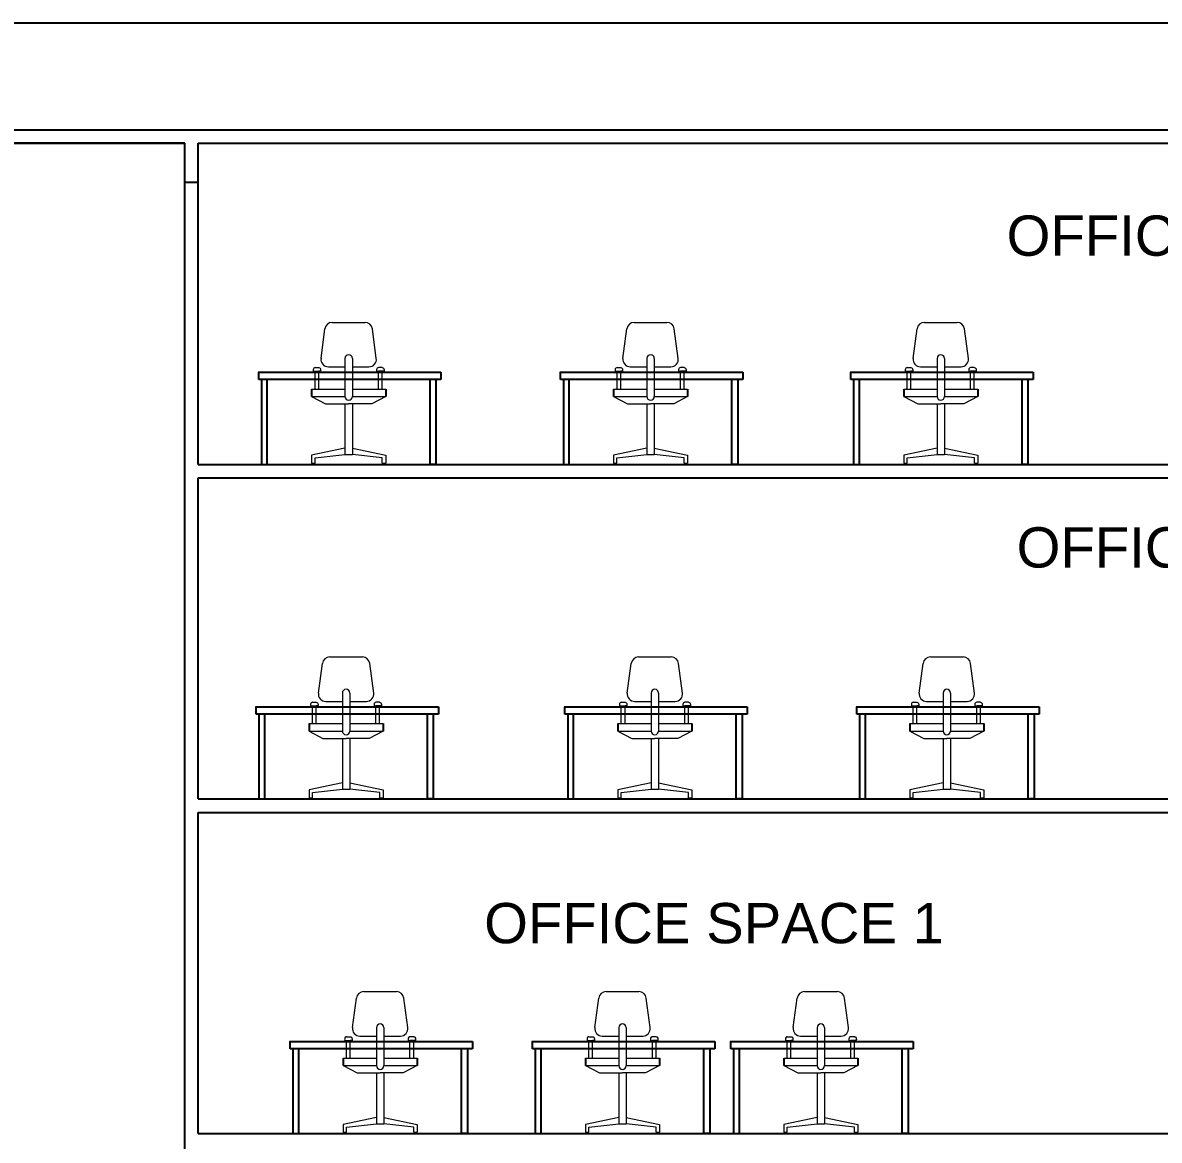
# Model space of a CAD drawing. Header units: millimetres. Extents: x 587797 to 2274247, y 1711 to 439204.
# Drawn here: x 984821 to 997556, y 247615 to 260140 of the extents above; entities that cross this region are included whole.
import ezdxf

# ---------------------------------------------------------------- set-up
doc = ezdxf.new("R2010")
doc.units = ezdxf.units.MM
doc.layers.add('finiture', color=7, linetype='Continuous', lineweight=20)
doc.styles.get("Standard").update_dxf_attribs({"font": 'arial.ttf'})

msp = doc.modelspace()

# ---------------------------------------------------------------- linework, layer by layer
for p, q in [((961486.654, 260139.945, -583.672), (1042054.571, 260139.945, -583.672)), ((961486.654, 258939.945, -583.672), (1042086.654, 258939.945, -583.672)), ((981636.654, 258789.945, -583.672), (986636.654, 258789.945, -583.672)), ((986636.654, 258789.945, -583.672), (984636.654, 258789.945, -583.672)), ((986636.654, 255189.945, -583.672), (986636.654, 258789.945, -583.672)), ((986786.654, 255189.945, -583.672), (986786.654, 258789.945, -583.672)), ((986786.654, 258789.945, -583.672), (1011786.654, 258789.945, -583.672)), ((986636.654, 258351.367, -583.672), (986786.654, 258351.367, -583.672)), ((987457.493, 256222.467, -583.672), (989507.181, 256222.467, -583.672)), ((987464.963, 256140.712, -583.672), (987464.963, 256222.467, -583.672)), ((989507.181, 256140.712, -583.672), (987464.963, 256140.712, -583.672)), ((987495.29, 256140.712, -583.672), (987495.29, 255189.945, -583.672)), ((987561.275, 255189.945, -583.672), (987561.275, 256140.712, -583.672)), ((989384.341, 255189.945, -583.672), (989384.341, 256140.712, -583.672)), ((989450.326, 256140.712, -583.672), (989450.326, 255189.945, -583.672)), ((989507.181, 256222.467, -583.672), (989507.181, 256140.712, -583.672)), ((990840.87, 256222.467, -583.672), (992890.558, 256222.467, -583.672)), ((990848.34, 256140.712, -583.672), (990848.34, 256222.467, -583.672)), ((992890.558, 256140.712, -583.672), (990848.34, 256140.712, -583.672)), ((990878.667, 256140.712, -583.672), (990878.667, 255189.945, -583.672)), ((990944.652, 255189.945, -583.672), (990944.652, 256140.712, -583.672)), ((992767.718, 255189.945, -583.672), (992767.718, 256140.712, -583.672)), ((992833.703, 256140.712, -583.672), (992833.703, 255189.945, -583.672)), ((992890.558, 256222.467, -583.672), (992890.558, 256140.712, -583.672)), ((994092.237, 256222.467, -583.672), (996141.925, 256222.467, -583.672)), ((994099.707, 256140.712, -583.672), (994099.707, 256222.467, -583.672)), ((996141.925, 256140.712, -583.672), (994099.707, 256140.712, -583.672)), ((994130.034, 256140.712, -583.672), (994130.034, 255189.945, -583.672)), ((994196.019, 255189.945, -583.672), (994196.019, 256140.712, -583.672)), ((996019.085, 255189.945, -583.672), (996019.085, 256140.712, -583.672)), ((996085.07, 256140.712, -583.672), (996085.07, 255189.945, -583.672)), ((996141.925, 256222.467, -583.672), (996141.925, 256140.712, -583.672)), ((988057.807, 256034.472, -1167.343), (988057.807, 255951.472, -1167.343)), ((988887.808, 256034.472, -1167.343), (988887.808, 255951.472, -1167.343)), ((991441.184, 256034.472, -1167.343), (991441.184, 255951.472, -1167.343)), ((992271.186, 256034.472, -1167.343), (992271.186, 255951.472, -1167.343)), ((994692.551, 256034.472, -1167.343), (994692.551, 255951.472, -1167.343)), ((995522.553, 256034.472, -1167.343), (995522.553, 255951.472, -1167.343)), ((986636.654, 251439.945, -583.672), (986636.654, 255189.945, -583.672)), ((986786.654, 255189.945, -583.672), (1011786.654, 255189.945, -583.672)), ((987495.29, 255189.945, -583.672), (987495.29, 255189.945, -583.672)), ((987495.29, 255189.945, -583.672), (987561.275, 255189.945, -583.672)), ((989450.326, 255189.945, -583.672), (989384.341, 255189.945, -583.672)), ((989450.326, 255189.945, -583.672), (989450.326, 255189.945, -583.672)), ((990878.667, 255189.945, -583.672), (990878.667, 255189.945, -583.672)), ((990878.667, 255189.945, -583.672), (990944.652, 255189.945, -583.672)), ((992833.703, 255189.945, -583.672), (992767.718, 255189.945, -583.672)), ((992833.703, 255189.945, -583.672), (992833.703, 255189.945, -583.672)), ((994130.034, 255189.945, -583.672), (994130.034, 255189.945, -583.672)), ((994130.034, 255189.945, -583.672), (994196.019, 255189.945, -583.672)), ((996085.07, 255189.945, -583.672), (996019.085, 255189.945, -583.672)), ((996085.07, 255189.945, -583.672), (996085.07, 255189.945, -583.672)), ((986786.654, 251439.945, -583.672), (986786.654, 255039.945, -583.672)), ((986786.654, 255039.945, -583.672), (998786.654, 255039.945, -583.672)), ((987428.222, 252472.467, -583.672), (989477.91, 252472.467, -583.672)), ((987435.692, 252390.712, -583.672), (987435.692, 252472.467, -583.672)), ((989477.91, 252472.467, -583.672), (989477.91, 252390.712, -583.672)), ((990889.147, 252472.467, -583.672), (992938.835, 252472.467, -583.672)), ((990896.617, 252390.712, -583.672), (990896.617, 252472.467, -583.672)), ((992938.835, 252472.467, -583.672), (992938.835, 252390.712, -583.672)), ((994160.063, 252472.467, -583.672), (996209.751, 252472.467, -583.672)), ((994167.533, 252390.712, -583.672), (994167.533, 252472.467, -583.672)), ((996209.751, 252472.467, -583.672), (996209.751, 252390.712, -583.672)), ((989477.91, 252390.712, -583.672), (987435.692, 252390.712, -583.672)), ((987466.019, 252390.712, -583.672), (987466.019, 251439.945, -583.672)), ((987532.004, 251439.945, -583.672), (987532.004, 252390.712, -583.672)), ((989355.07, 251439.945, -583.672), (989355.07, 252390.712, -583.672)), ((989421.055, 252390.712, -583.672), (989421.055, 251439.945, -583.672)), ((992938.835, 252390.712, -583.672), (990896.617, 252390.712, -583.672)), ((990926.944, 252390.712, -583.672), (990926.944, 251439.945, -583.672)), ((990992.929, 251439.945, -583.672), (990992.929, 252390.712, -583.672)), ((992815.995, 251439.945, -583.672), (992815.995, 252390.712, -583.672)), ((992881.98, 252390.712, -583.672), (992881.98, 251439.945, -583.672)), ((996209.751, 252390.712, -583.672), (994167.533, 252390.712, -583.672)), ((994197.86, 252390.712, -583.672), (994197.86, 251439.945, -583.672)), ((994263.845, 251439.945, -583.672), (994263.845, 252390.712, -583.672)), ((996086.911, 251439.945, -583.672), (996086.911, 252390.712, -583.672)), ((996152.896, 252390.712, -583.672), (996152.896, 251439.945, -583.672)), ((988028.536, 252284.472, -1167.343), (988028.536, 252201.472, -1167.343)), ((988858.538, 252284.472, -1167.343), (988858.538, 252201.472, -1167.343)), ((991489.461, 252284.472, -1167.343), (991489.461, 252201.472, -1167.343)), ((992319.463, 252284.472, -1167.343), (992319.463, 252201.472, -1167.343)), ((994760.378, 252284.472, -1167.343), (994760.378, 252201.472, -1167.343)), ((995590.379, 252284.472, -1167.343), (995590.379, 252201.472, -1167.343)), ((986636.654, 247689.945, -583.672), (986636.654, 251439.945, -583.672)), ((986786.654, 251439.945, -583.672), (998936.654, 251439.945, -583.672)), ((987466.019, 251439.945, -583.672), (987466.019, 251439.945, -583.672)), ((987466.019, 251439.945, -583.672), (987532.004, 251439.945, -583.672)), ((989421.055, 251439.945, -583.672), (989355.07, 251439.945, -583.672)), ((989421.055, 251439.945, -583.672), (989421.055, 251439.945, -583.672)), ((990926.944, 251439.945, -583.672), (990926.944, 251439.945, -583.672)), ((990926.944, 251439.945, -583.672), (990992.929, 251439.945, -583.672)), ((992881.98, 251439.945, -583.672), (992815.995, 251439.945, -583.672)), ((992881.98, 251439.945, -583.672), (992881.98, 251439.945, -583.672)), ((994197.86, 251439.945, -583.672), (994197.86, 251439.945, -583.672)), ((994197.86, 251439.945, -583.672), (994263.845, 251439.945, -583.672)), ((996152.896, 251439.945, -583.672), (996086.911, 251439.945, -583.672)), ((996152.896, 251439.945, -583.672), (996152.896, 251439.945, -583.672)), ((986786.654, 247689.945, -583.672), (986786.654, 251289.945, -583.672)), ((986786.654, 251289.945, -583.672), (998786.654, 251289.945, -583.672)), ((987810.067, 248722.467, -583.672), (989859.755, 248722.467, -583.672)), ((987817.537, 248640.712, -583.672), (987817.537, 248722.467, -583.672)), ((989859.755, 248640.712, -583.672), (987817.537, 248640.712, -583.672)), ((987847.864, 248640.712, -583.672), (987847.864, 247689.945, -583.672)), ((987913.849, 247689.945, -583.672), (987913.849, 248640.712, -583.672)), ((989736.915, 247689.945, -583.672), (989736.915, 248640.712, -583.672)), ((989802.9, 248640.712, -583.672), (989802.9, 247689.945, -583.672)), ((989859.755, 248722.467, -583.672), (989859.755, 248640.712, -583.672)), ((990525.804, 248722.467, -583.672), (992575.493, 248722.467, -583.672)), ((990533.274, 248640.712, -583.672), (990533.274, 248722.467, -583.672)), ((992575.493, 248640.712, -583.672), (990533.274, 248640.712, -583.672)), ((990563.602, 248640.712, -583.672), (990563.602, 247689.945, -583.672)), ((990629.587, 247689.945, -583.672), (990629.587, 248640.712, -583.672)), ((992452.652, 247689.945, -583.672), (992452.652, 248640.712, -583.672)), ((992518.638, 248640.712, -583.672), (992518.638, 247689.945, -583.672)), ((992575.493, 248722.467, -583.672), (992575.493, 248640.712, -583.672)), ((992748.857, 248722.467, -583.672), (994798.545, 248722.467, -583.672)), ((992756.327, 248640.712, -583.672), (992756.327, 248722.467, -583.672)), ((994798.545, 248640.712, -583.672), (992756.327, 248640.712, -583.672)), ((992786.654, 248640.712, -583.672), (992786.654, 247689.945, -583.672)), ((992852.639, 247689.945, -583.672), (992852.639, 248640.712, -583.672)), ((994675.705, 247689.945, -583.672), (994675.705, 248640.712, -583.672)), ((994741.69, 248640.712, -583.672), (994741.69, 247689.945, -583.672)), ((994798.545, 248722.467, -583.672), (994798.545, 248640.712, -583.672)), ((988410.382, 248534.472, -1167.343), (988410.382, 248451.472, -1167.343)), ((989240.383, 248534.472, -1167.343), (989240.383, 248451.472, -1167.343)), ((991126.119, 248534.472, -1167.343), (991126.119, 248451.472, -1167.343)), ((991956.12, 248534.472, -1167.343), (991956.12, 248451.472, -1167.343)), ((993349.171, 248534.472, -1167.343), (993349.171, 248451.472, -1167.343)), ((994179.173, 248534.472, -1167.343), (994179.173, 248451.472, -1167.343)), ((986636.654, 244089.945, -583.672), (986636.654, 247689.945, -583.672)), ((986786.654, 247689.945, -583.672), (998786.654, 247689.945, -583.672)), ((986786.654, 247689.945, -583.672), (998786.654, 247689.945, -583.672)), ((987847.864, 247689.945, -583.672), (987847.864, 247689.945, -583.672)), ((987847.864, 247689.945, -583.672), (987913.849, 247689.945, -583.672)), ((989802.9, 247689.945, -583.672), (989736.915, 247689.945, -583.672)), ((989802.9, 247689.945, -583.672), (989802.9, 247689.945, -583.672)), ((990563.602, 247689.945, -583.672), (990563.602, 247689.945, -583.672)), ((990563.602, 247689.945, -583.672), (990629.587, 247689.945, -583.672)), ((992518.638, 247689.945, -583.672), (992452.652, 247689.945, -583.672)), ((992518.638, 247689.945, -583.672), (992518.638, 247689.945, -583.672)), ((992786.654, 247689.945, -583.672), (992786.654, 247689.945, -583.672)), ((992786.654, 247689.945, -583.672), (992852.639, 247689.945, -583.672)), ((994741.69, 247689.945, -583.672), (994675.705, 247689.945, -583.672)), ((994741.69, 247689.945, -583.672), (994741.69, 247689.945, -583.672))]:
    msp.add_line(p, q)
at = {"layer": 'finiture', "linetype": 'Continuous'}
for p, q in [((988289.542, 256781.473, -1167.343), (988656.073, 256781.473, -1167.343)), ((991672.92, 256781.473, -1167.343), (992039.45, 256781.473, -1167.343)), ((994924.287, 256781.473, -1167.343), (995290.817, 256781.473, -1167.343)), ((988162.917, 256377.464, -1167.343), (988207.273, 256709.464, -1167.343)), ((988782.699, 256377.464, -1167.343), (988738.342, 256709.464, -1167.343)), ((991546.294, 256377.464, -1167.343), (991590.65, 256709.464, -1167.343)), ((992166.076, 256377.464, -1167.343), (992121.72, 256709.464, -1167.343)), ((994797.661, 256377.464, -1167.343), (994842.018, 256709.464, -1167.343)), ((995417.443, 256377.464, -1167.343), (995373.087, 256709.464, -1167.343)), ((988431.308, 256377.464, -1167.343), (988431.308, 255951.472, -1167.343)), ((988514.308, 256377.464, -1167.343), (988514.308, 255951.472, -1167.343)), ((991814.685, 256377.464, -1167.343), (991814.685, 255951.472, -1167.343)), ((991897.685, 256377.464, -1167.343), (991897.685, 255951.472, -1167.343)), ((995066.052, 256377.464, -1167.343), (995066.052, 255951.472, -1167.343)), ((995149.052, 256377.464, -1167.343), (995149.052, 255951.472, -1167.343)), ((988096.564, 256274.713, -1167.343), (988138.064, 256274.713, -1167.343)), ((988245.186, 256283.472, -1167.343), (988431.308, 256283.472, -1167.343)), ((988514.308, 256283.472, -1167.343), (988700.43, 256283.472, -1167.343)), ((988849.052, 256274.713, -1167.343), (988807.552, 256274.713, -1167.343)), ((991479.941, 256274.713, -1167.343), (991521.441, 256274.713, -1167.343)), ((991628.563, 256283.472, -1167.343), (991814.685, 256283.472, -1167.343)), ((991897.685, 256283.472, -1167.343), (992083.807, 256283.472, -1167.343)), ((992232.429, 256274.713, -1167.343), (992190.929, 256274.713, -1167.343)), ((994731.308, 256274.713, -1167.343), (994772.808, 256274.713, -1167.343)), ((994879.93, 256283.472, -1167.343), (995066.052, 256283.472, -1167.343)), ((995149.052, 256283.472, -1167.343), (995335.174, 256283.472, -1167.343)), ((995483.796, 256274.713, -1167.343), (995442.296, 256274.713, -1167.343)), ((988075.587, 256233.213, -1167.343), (988138.064, 256233.213, -1167.343)), ((988096.564, 256034.472, -1167.343), (988096.564, 256233.213, -1167.343)), ((988138.064, 256034.472, -1167.343), (988138.064, 256233.213, -1167.343)), ((988159.04, 256233.213, -1167.343), (988138.064, 256233.213, -1167.343)), ((988786.575, 256233.213, -1167.343), (988807.552, 256233.213, -1167.343)), ((988870.029, 256233.213, -1167.343), (988807.552, 256233.213, -1167.343)), ((988807.552, 256034.472, -1167.343), (988807.552, 256233.213, -1167.343)), ((988849.052, 256034.472, -1167.343), (988849.052, 256233.213, -1167.343)), ((991458.964, 256233.213, -1167.343), (991521.441, 256233.213, -1167.343)), ((991479.941, 256034.472, -1167.343), (991479.941, 256233.213, -1167.343)), ((991521.441, 256034.472, -1167.343), (991521.441, 256233.213, -1167.343)), ((991542.418, 256233.213, -1167.343), (991521.441, 256233.213, -1167.343)), ((992169.952, 256233.213, -1167.343), (992190.929, 256233.213, -1167.343)), ((992253.406, 256233.213, -1167.343), (992190.929, 256233.213, -1167.343)), ((992190.929, 256034.472, -1167.343), (992190.929, 256233.213, -1167.343)), ((992232.429, 256034.472, -1167.343), (992232.429, 256233.213, -1167.343)), ((994710.331, 256233.213, -1167.343), (994772.808, 256233.213, -1167.343)), ((994731.308, 256034.472, -1167.343), (994731.308, 256233.213, -1167.343)), ((994772.808, 256034.472, -1167.343), (994772.808, 256233.213, -1167.343)), ((994793.785, 256233.213, -1167.343), (994772.808, 256233.213, -1167.343)), ((995421.319, 256233.213, -1167.343), (995442.296, 256233.213, -1167.343)), ((995504.773, 256233.213, -1167.343), (995442.296, 256233.213, -1167.343)), ((995442.296, 256034.472, -1167.343), (995442.296, 256233.213, -1167.343)), ((995483.796, 256034.472, -1167.343), (995483.796, 256233.213, -1167.343)), ((988057.807, 256034.472, -1167.343), (988431.308, 256034.472, -1167.343)), ((988514.308, 256034.472, -1167.343), (988887.808, 256034.472, -1167.343)), ((991441.184, 256034.472, -1167.343), (991814.685, 256034.472, -1167.343)), ((991897.685, 256034.472, -1167.343), (992271.186, 256034.472, -1167.343)), ((994692.551, 256034.472, -1167.343), (995066.052, 256034.472, -1167.343)), ((995149.052, 256034.472, -1167.343), (995522.553, 256034.472, -1167.343)), ((988057.807, 255951.472, -1167.343), (988214.225, 255869.04, -1167.343)), ((988057.807, 255951.472, -1167.343), (988431.308, 255951.472, -1167.343)), ((988214.225, 255869.04, -1167.343), (988472.808, 255869.04, -1167.343)), ((988431.308, 255869.04, -1167.343), (988431.308, 255299.145, -1167.343)), ((988731.39, 255869.04, -1167.343), (988472.808, 255869.04, -1167.343)), ((988514.308, 255951.472, -1167.343), (988887.808, 255951.472, -1167.343)), ((988514.308, 255869.04, -1167.343), (988514.308, 255299.145, -1167.343)), ((988887.808, 255951.472, -1167.343), (988731.39, 255869.04, -1167.343)), ((991441.184, 255951.472, -1167.343), (991597.603, 255869.04, -1167.343)), ((991441.184, 255951.472, -1167.343), (991814.685, 255951.472, -1167.343)), ((991597.603, 255869.04, -1167.343), (991856.185, 255869.04, -1167.343)), ((991814.685, 255869.04, -1167.343), (991814.685, 255299.145, -1167.343)), ((992114.767, 255869.04, -1167.343), (991856.185, 255869.04, -1167.343)), ((991897.685, 255951.472, -1167.343), (992271.186, 255951.472, -1167.343)), ((991897.685, 255869.04, -1167.343), (991897.685, 255299.145, -1167.343)), ((992271.186, 255951.472, -1167.343), (992114.767, 255869.04, -1167.343)), ((994692.551, 255951.472, -1167.343), (994848.97, 255869.04, -1167.343)), ((994692.551, 255951.472, -1167.343), (995066.052, 255951.472, -1167.343)), ((994848.97, 255869.04, -1167.343), (995107.552, 255869.04, -1167.343)), ((995066.052, 255869.04, -1167.343), (995066.052, 255299.145, -1167.343)), ((995366.135, 255869.04, -1167.343), (995107.552, 255869.04, -1167.343)), ((995149.052, 255951.472, -1167.343), (995522.553, 255951.472, -1167.343)), ((995149.052, 255869.04, -1167.343), (995149.052, 255299.145, -1167.343)), ((995522.553, 255951.472, -1167.343), (995366.135, 255869.04, -1167.343)), ((988431.308, 255370.815, -1167.343), (988057.807, 255292.629, -1167.343)), ((988514.308, 255370.815, -1167.343), (988887.808, 255292.629, -1167.343)), ((991814.685, 255370.815, -1167.343), (991441.184, 255292.629, -1167.343)), ((991897.685, 255370.815, -1167.343), (992271.186, 255292.629, -1167.343)), ((995066.052, 255370.815, -1167.343), (994692.551, 255292.629, -1167.343)), ((995149.052, 255370.815, -1167.343), (995522.553, 255292.629, -1167.343)), ((988057.807, 255292.629, -1167.343), (988057.807, 255204.47, -1167.343)), ((988095.76, 255262.224, -1167.343), (988431.308, 255299.145, -1167.343)), ((988095.76, 255204.47, -1167.343), (988095.76, 255262.224, -1167.343)), ((988431.308, 255299.145, -1167.343), (988514.308, 255299.145, -1167.343)), ((988849.856, 255262.224, -1167.343), (988514.308, 255299.145, -1167.343)), ((988849.856, 255204.47, -1167.343), (988849.856, 255262.224, -1167.343)), ((988887.808, 255292.629, -1167.343), (988887.808, 255204.47, -1167.343)), ((991441.184, 255292.629, -1167.343), (991441.184, 255204.47, -1167.343)), ((991479.137, 255262.224, -1167.343), (991814.685, 255299.145, -1167.343)), ((991479.137, 255204.47, -1167.343), (991479.137, 255262.224, -1167.343)), ((991814.685, 255299.145, -1167.343), (991897.685, 255299.145, -1167.343)), ((992233.233, 255262.224, -1167.343), (991897.685, 255299.145, -1167.343)), ((992233.233, 255204.47, -1167.343), (992233.233, 255262.224, -1167.343)), ((992271.186, 255292.629, -1167.343), (992271.186, 255204.47, -1167.343)), ((994692.551, 255292.629, -1167.343), (994692.551, 255204.47, -1167.343)), ((994730.504, 255262.224, -1167.343), (995066.052, 255299.145, -1167.343)), ((994730.504, 255204.47, -1167.343), (994730.504, 255262.224, -1167.343)), ((995066.052, 255299.145, -1167.343), (995149.052, 255299.145, -1167.343)), ((995484.6, 255262.224, -1167.343), (995149.052, 255299.145, -1167.343)), ((995484.6, 255204.47, -1167.343), (995484.6, 255262.224, -1167.343)), ((995522.553, 255292.629, -1167.343), (995522.553, 255204.47, -1167.343)), ((988057.807, 255204.47, -1167.343), (988095.76, 255204.47, -1167.343)), ((988849.856, 255204.47, -1167.343), (988887.808, 255204.47, -1167.343)), ((991441.184, 255204.47, -1167.343), (991479.137, 255204.47, -1167.343)), ((992233.233, 255204.47, -1167.343), (992271.186, 255204.47, -1167.343)), ((994692.551, 255204.47, -1167.343), (994730.504, 255204.47, -1167.343)), ((995484.6, 255204.47, -1167.343), (995522.553, 255204.47, -1167.343)), ((988133.646, 252627.464, -1167.343), (988178.002, 252959.464, -1167.343)), ((988260.272, 253031.473, -1167.343), (988626.802, 253031.473, -1167.343)), ((988753.428, 252627.464, -1167.343), (988709.071, 252959.464, -1167.343)), ((991594.571, 252627.464, -1167.343), (991638.927, 252959.464, -1167.343)), ((991721.197, 253031.473, -1167.343), (992087.727, 253031.473, -1167.343)), ((992214.353, 252627.464, -1167.343), (992169.997, 252959.464, -1167.343)), ((994865.487, 252627.464, -1167.343), (994909.844, 252959.464, -1167.343)), ((994992.113, 253031.473, -1167.343), (995358.644, 253031.473, -1167.343)), ((995485.269, 252627.464, -1167.343), (995440.913, 252959.464, -1167.343)), ((988402.037, 252627.464, -1167.343), (988402.037, 252201.472, -1167.343)), ((988485.037, 252627.464, -1167.343), (988485.037, 252201.472, -1167.343)), ((991862.962, 252627.464, -1167.343), (991862.962, 252201.472, -1167.343)), ((991945.962, 252627.464, -1167.343), (991945.962, 252201.472, -1167.343)), ((995133.878, 252627.464, -1167.343), (995133.878, 252201.472, -1167.343)), ((995216.878, 252627.464, -1167.343), (995216.878, 252201.472, -1167.343)), ((988046.316, 252483.213, -1167.343), (988108.793, 252483.213, -1167.343)), ((988067.293, 252524.713, -1167.343), (988108.793, 252524.713, -1167.343)), ((988067.293, 252284.472, -1167.343), (988067.293, 252483.213, -1167.343)), ((988108.793, 252284.472, -1167.343), (988108.793, 252483.213, -1167.343)), ((988129.77, 252483.213, -1167.343), (988108.793, 252483.213, -1167.343)), ((988215.915, 252533.472, -1167.343), (988402.037, 252533.472, -1167.343)), ((988485.037, 252533.472, -1167.343), (988671.159, 252533.472, -1167.343)), ((988757.304, 252483.213, -1167.343), (988778.281, 252483.213, -1167.343)), ((988819.781, 252524.713, -1167.343), (988778.281, 252524.713, -1167.343)), ((988840.758, 252483.213, -1167.343), (988778.281, 252483.213, -1167.343)), ((988778.281, 252284.472, -1167.343), (988778.281, 252483.213, -1167.343)), ((988819.781, 252284.472, -1167.343), (988819.781, 252483.213, -1167.343)), ((991507.241, 252483.213, -1167.343), (991569.718, 252483.213, -1167.343)), ((991528.218, 252524.713, -1167.343), (991569.718, 252524.713, -1167.343)), ((991528.218, 252284.472, -1167.343), (991528.218, 252483.213, -1167.343)), ((991569.718, 252284.472, -1167.343), (991569.718, 252483.213, -1167.343)), ((991590.695, 252483.213, -1167.343), (991569.718, 252483.213, -1167.343)), ((991676.84, 252533.472, -1167.343), (991862.962, 252533.472, -1167.343)), ((991945.962, 252533.472, -1167.343), (992132.084, 252533.472, -1167.343)), ((992218.229, 252483.213, -1167.343), (992239.206, 252483.213, -1167.343)), ((992280.706, 252524.713, -1167.343), (992239.206, 252524.713, -1167.343)), ((992301.683, 252483.213, -1167.343), (992239.206, 252483.213, -1167.343)), ((992239.206, 252284.472, -1167.343), (992239.206, 252483.213, -1167.343)), ((992280.706, 252284.472, -1167.343), (992280.706, 252483.213, -1167.343)), ((994778.157, 252483.213, -1167.343), (994840.634, 252483.213, -1167.343)), ((994799.134, 252524.713, -1167.343), (994840.634, 252524.713, -1167.343)), ((994799.134, 252284.472, -1167.343), (994799.134, 252483.213, -1167.343)), ((994840.634, 252284.472, -1167.343), (994840.634, 252483.213, -1167.343)), ((994861.611, 252483.213, -1167.343), (994840.634, 252483.213, -1167.343)), ((994947.756, 252533.472, -1167.343), (995133.878, 252533.472, -1167.343)), ((995216.878, 252533.472, -1167.343), (995403, 252533.472, -1167.343)), ((995489.146, 252483.213, -1167.343), (995510.122, 252483.213, -1167.343)), ((995551.623, 252524.713, -1167.343), (995510.122, 252524.713, -1167.343)), ((995572.599, 252483.213, -1167.343), (995510.122, 252483.213, -1167.343)), ((995510.122, 252284.472, -1167.343), (995510.122, 252483.213, -1167.343)), ((995551.623, 252284.472, -1167.343), (995551.623, 252483.213, -1167.343)), ((988028.536, 252284.472, -1167.343), (988402.037, 252284.472, -1167.343)), ((988028.536, 252201.472, -1167.343), (988184.954, 252119.04, -1167.343)), ((988028.536, 252201.472, -1167.343), (988402.037, 252201.472, -1167.343)), ((988485.037, 252284.472, -1167.343), (988858.538, 252284.472, -1167.343)), ((988485.037, 252201.472, -1167.343), (988858.538, 252201.472, -1167.343)), ((988858.538, 252201.472, -1167.343), (988702.119, 252119.04, -1167.343)), ((991489.461, 252284.472, -1167.343), (991862.962, 252284.472, -1167.343)), ((991489.461, 252201.472, -1167.343), (991645.88, 252119.04, -1167.343)), ((991489.461, 252201.472, -1167.343), (991862.962, 252201.472, -1167.343)), ((991945.962, 252284.472, -1167.343), (992319.463, 252284.472, -1167.343)), ((991945.962, 252201.472, -1167.343), (992319.463, 252201.472, -1167.343)), ((992319.463, 252201.472, -1167.343), (992163.044, 252119.04, -1167.343)), ((994760.378, 252284.472, -1167.343), (995133.878, 252284.472, -1167.343)), ((994760.378, 252201.472, -1167.343), (994916.796, 252119.04, -1167.343)), ((994760.378, 252201.472, -1167.343), (995133.878, 252201.472, -1167.343)), ((995216.878, 252284.472, -1167.343), (995590.379, 252284.472, -1167.343)), ((995216.878, 252201.472, -1167.343), (995590.379, 252201.472, -1167.343)), ((995590.379, 252201.472, -1167.343), (995433.961, 252119.04, -1167.343)), ((988184.954, 252119.04, -1167.343), (988443.537, 252119.04, -1167.343)), ((988402.037, 252119.04, -1167.343), (988402.037, 251549.145, -1167.343)), ((988702.119, 252119.04, -1167.343), (988443.537, 252119.04, -1167.343)), ((988485.037, 252119.04, -1167.343), (988485.037, 251549.145, -1167.343)), ((991645.88, 252119.04, -1167.343), (991904.462, 252119.04, -1167.343)), ((991862.962, 252119.04, -1167.343), (991862.962, 251549.145, -1167.343)), ((992163.044, 252119.04, -1167.343), (991904.462, 252119.04, -1167.343)), ((991945.962, 252119.04, -1167.343), (991945.962, 251549.145, -1167.343)), ((994916.796, 252119.04, -1167.343), (995175.378, 252119.04, -1167.343)), ((995133.878, 252119.04, -1167.343), (995133.878, 251549.145, -1167.343)), ((995433.961, 252119.04, -1167.343), (995175.378, 252119.04, -1167.343)), ((995216.878, 252119.04, -1167.343), (995216.878, 251549.145, -1167.343)), ((988402.037, 251620.815, -1167.343), (988028.536, 251542.629, -1167.343)), ((988028.536, 251542.629, -1167.343), (988028.536, 251454.47, -1167.343)), ((988066.489, 251512.224, -1167.343), (988402.037, 251549.145, -1167.343)), ((988402.037, 251549.145, -1167.343), (988485.037, 251549.145, -1167.343)), ((988485.037, 251620.815, -1167.343), (988858.538, 251542.629, -1167.343)), ((988820.585, 251512.224, -1167.343), (988485.037, 251549.145, -1167.343)), ((988858.538, 251542.629, -1167.343), (988858.538, 251454.47, -1167.343)), ((991862.962, 251620.815, -1167.343), (991489.461, 251542.629, -1167.343)), ((991489.461, 251542.629, -1167.343), (991489.461, 251454.47, -1167.343)), ((991527.414, 251512.224, -1167.343), (991862.962, 251549.145, -1167.343)), ((991862.962, 251549.145, -1167.343), (991945.962, 251549.145, -1167.343)), ((991945.962, 251620.815, -1167.343), (992319.463, 251542.629, -1167.343)), ((992281.51, 251512.224, -1167.343), (991945.962, 251549.145, -1167.343)), ((992319.463, 251542.629, -1167.343), (992319.463, 251454.47, -1167.343)), ((995133.878, 251620.815, -1167.343), (994760.378, 251542.629, -1167.343)), ((994760.378, 251542.629, -1167.343), (994760.378, 251454.47, -1167.343)), ((994798.33, 251512.224, -1167.343), (995133.878, 251549.145, -1167.343)), ((995133.878, 251549.145, -1167.343), (995216.878, 251549.145, -1167.343)), ((995216.878, 251620.815, -1167.343), (995590.379, 251542.629, -1167.343)), ((995552.426, 251512.224, -1167.343), (995216.878, 251549.145, -1167.343)), ((995590.379, 251542.629, -1167.343), (995590.379, 251454.47, -1167.343)), ((988028.536, 251454.47, -1167.343), (988066.489, 251454.47, -1167.343)), ((988066.489, 251454.47, -1167.343), (988066.489, 251512.224, -1167.343)), ((988820.585, 251454.47, -1167.343), (988820.585, 251512.224, -1167.343)), ((988820.585, 251454.47, -1167.343), (988858.538, 251454.47, -1167.343)), ((991489.461, 251454.47, -1167.343), (991527.414, 251454.47, -1167.343)), ((991527.414, 251454.47, -1167.343), (991527.414, 251512.224, -1167.343)), ((992281.51, 251454.47, -1167.343), (992281.51, 251512.224, -1167.343)), ((992281.51, 251454.47, -1167.343), (992319.463, 251454.47, -1167.343)), ((994760.378, 251454.47, -1167.343), (994798.33, 251454.47, -1167.343)), ((994798.33, 251454.47, -1167.343), (994798.33, 251512.224, -1167.343)), ((995552.426, 251454.47, -1167.343), (995552.426, 251512.224, -1167.343)), ((995552.426, 251454.47, -1167.343), (995590.379, 251454.47, -1167.343)), ((988642.117, 249281.473, -1167.343), (989008.648, 249281.473, -1167.343)), ((991357.854, 249281.473, -1167.343), (991724.385, 249281.473, -1167.343)), ((993580.907, 249281.473, -1167.343), (993947.438, 249281.473, -1167.343)), ((988515.491, 248877.464, -1167.343), (988559.848, 249209.464, -1167.343)), ((989135.273, 248877.464, -1167.343), (989090.917, 249209.464, -1167.343)), ((991231.229, 248877.464, -1167.343), (991275.585, 249209.464, -1167.343)), ((991851.011, 248877.464, -1167.343), (991806.654, 249209.464, -1167.343)), ((993454.281, 248877.464, -1167.343), (993498.638, 249209.464, -1167.343)), ((994074.063, 248877.464, -1167.343), (994029.707, 249209.464, -1167.343)), ((988783.882, 248877.464, -1167.343), (988783.882, 248451.472, -1167.343)), ((988866.882, 248877.464, -1167.343), (988866.882, 248451.472, -1167.343)), ((991499.62, 248877.464, -1167.343), (991499.62, 248451.472, -1167.343)), ((991582.62, 248877.464, -1167.343), (991582.62, 248451.472, -1167.343)), ((993722.672, 248877.464, -1167.343), (993722.672, 248451.472, -1167.343)), ((993805.672, 248877.464, -1167.343), (993805.672, 248451.472, -1167.343)), ((988428.161, 248733.213, -1167.343), (988490.638, 248733.213, -1167.343)), ((988449.138, 248774.713, -1167.343), (988490.638, 248774.713, -1167.343)), ((988449.138, 248534.472, -1167.343), (988449.138, 248733.213, -1167.343)), ((988490.638, 248534.472, -1167.343), (988490.638, 248733.213, -1167.343)), ((988511.615, 248733.213, -1167.343), (988490.638, 248733.213, -1167.343)), ((988597.76, 248783.472, -1167.343), (988783.882, 248783.472, -1167.343)), ((988866.882, 248783.472, -1167.343), (989053.004, 248783.472, -1167.343)), ((989139.15, 248733.213, -1167.343), (989160.126, 248733.213, -1167.343)), ((989201.626, 248774.713, -1167.343), (989160.126, 248774.713, -1167.343)), ((989222.603, 248733.213, -1167.343), (989160.126, 248733.213, -1167.343)), ((989160.126, 248534.472, -1167.343), (989160.126, 248733.213, -1167.343)), ((989201.626, 248534.472, -1167.343), (989201.626, 248733.213, -1167.343)), ((991143.899, 248733.213, -1167.343), (991206.375, 248733.213, -1167.343)), ((991164.875, 248774.713, -1167.343), (991206.375, 248774.713, -1167.343)), ((991164.875, 248534.472, -1167.343), (991164.875, 248733.213, -1167.343)), ((991206.375, 248534.472, -1167.343), (991206.375, 248733.213, -1167.343)), ((991227.352, 248733.213, -1167.343), (991206.375, 248733.213, -1167.343)), ((991313.498, 248783.472, -1167.343), (991499.62, 248783.472, -1167.343)), ((991582.62, 248783.472, -1167.343), (991768.741, 248783.472, -1167.343)), ((991854.887, 248733.213, -1167.343), (991875.864, 248733.213, -1167.343)), ((991917.364, 248774.713, -1167.343), (991875.864, 248774.713, -1167.343)), ((991938.341, 248733.213, -1167.343), (991875.864, 248733.213, -1167.343)), ((991875.864, 248534.472, -1167.343), (991875.864, 248733.213, -1167.343)), ((991917.364, 248534.472, -1167.343), (991917.364, 248733.213, -1167.343)), ((993366.951, 248733.213, -1167.343), (993429.428, 248733.213, -1167.343)), ((993387.928, 248774.713, -1167.343), (993429.428, 248774.713, -1167.343)), ((993387.928, 248534.472, -1167.343), (993387.928, 248733.213, -1167.343)), ((993429.428, 248534.472, -1167.343), (993429.428, 248733.213, -1167.343)), ((993450.405, 248733.213, -1167.343), (993429.428, 248733.213, -1167.343)), ((993536.55, 248783.472, -1167.343), (993722.672, 248783.472, -1167.343)), ((993805.672, 248783.472, -1167.343), (993991.794, 248783.472, -1167.343)), ((994077.94, 248733.213, -1167.343), (994098.916, 248733.213, -1167.343)), ((994140.416, 248774.713, -1167.343), (994098.916, 248774.713, -1167.343)), ((994161.393, 248733.213, -1167.343), (994098.916, 248733.213, -1167.343)), ((994098.916, 248534.472, -1167.343), (994098.916, 248733.213, -1167.343)), ((994140.416, 248534.472, -1167.343), (994140.416, 248733.213, -1167.343)), ((988410.382, 248534.472, -1167.343), (988783.882, 248534.472, -1167.343)), ((988866.882, 248534.472, -1167.343), (989240.383, 248534.472, -1167.343)), ((991126.119, 248534.472, -1167.343), (991499.62, 248534.472, -1167.343)), ((991582.62, 248534.472, -1167.343), (991956.12, 248534.472, -1167.343)), ((993349.171, 248534.472, -1167.343), (993722.672, 248534.472, -1167.343)), ((993805.672, 248534.472, -1167.343), (994179.173, 248534.472, -1167.343)), ((988410.382, 248451.472, -1167.343), (988566.8, 248369.04, -1167.343)), ((988410.382, 248451.472, -1167.343), (988783.882, 248451.472, -1167.343)), ((988566.8, 248369.04, -1167.343), (988825.382, 248369.04, -1167.343)), ((988783.882, 248369.04, -1167.343), (988783.882, 247799.145, -1167.343)), ((989083.965, 248369.04, -1167.343), (988825.382, 248369.04, -1167.343)), ((988866.882, 248451.472, -1167.343), (989240.383, 248451.472, -1167.343)), ((988866.882, 248369.04, -1167.343), (988866.882, 247799.145, -1167.343)), ((989240.383, 248451.472, -1167.343), (989083.965, 248369.04, -1167.343)), ((991126.119, 248451.472, -1167.343), (991282.537, 248369.04, -1167.343)), ((991126.119, 248451.472, -1167.343), (991499.62, 248451.472, -1167.343)), ((991282.537, 248369.04, -1167.343), (991541.12, 248369.04, -1167.343)), ((991499.62, 248369.04, -1167.343), (991499.62, 247799.145, -1167.343)), ((991799.702, 248369.04, -1167.343), (991541.12, 248369.04, -1167.343)), ((991582.62, 248451.472, -1167.343), (991956.12, 248451.472, -1167.343)), ((991582.62, 248369.04, -1167.343), (991582.62, 247799.145, -1167.343)), ((991956.12, 248451.472, -1167.343), (991799.702, 248369.04, -1167.343)), ((993349.171, 248451.472, -1167.343), (993505.59, 248369.04, -1167.343)), ((993349.171, 248451.472, -1167.343), (993722.672, 248451.472, -1167.343)), ((993505.59, 248369.04, -1167.343), (993764.172, 248369.04, -1167.343)), ((993722.672, 248369.04, -1167.343), (993722.672, 247799.145, -1167.343)), ((994022.755, 248369.04, -1167.343), (993764.172, 248369.04, -1167.343)), ((993805.672, 248451.472, -1167.343), (994179.173, 248451.472, -1167.343)), ((993805.672, 248369.04, -1167.343), (993805.672, 247799.145, -1167.343)), ((994179.173, 248451.472, -1167.343), (994022.755, 248369.04, -1167.343)), ((988783.882, 247870.815, -1167.343), (988410.382, 247792.629, -1167.343)), ((988866.882, 247870.815, -1167.343), (989240.383, 247792.629, -1167.343)), ((991499.62, 247870.815, -1167.343), (991126.119, 247792.629, -1167.343)), ((991582.62, 247870.815, -1167.343), (991956.12, 247792.629, -1167.343)), ((993722.672, 247870.815, -1167.343), (993349.171, 247792.629, -1167.343)), ((993805.672, 247870.815, -1167.343), (994179.173, 247792.629, -1167.343)), ((988410.382, 247792.629, -1167.343), (988410.382, 247704.47, -1167.343)), ((988448.334, 247762.224, -1167.343), (988783.882, 247799.145, -1167.343)), ((988448.334, 247704.47, -1167.343), (988448.334, 247762.224, -1167.343)), ((988783.882, 247799.145, -1167.343), (988866.882, 247799.145, -1167.343)), ((989202.43, 247762.224, -1167.343), (988866.882, 247799.145, -1167.343)), ((989202.43, 247704.47, -1167.343), (989202.43, 247762.224, -1167.343)), ((989240.383, 247792.629, -1167.343), (989240.383, 247704.47, -1167.343)), ((991126.119, 247792.629, -1167.343), (991126.119, 247704.47, -1167.343)), ((991164.071, 247762.224, -1167.343), (991499.62, 247799.145, -1167.343)), ((991164.071, 247704.47, -1167.343), (991164.071, 247762.224, -1167.343)), ((991499.62, 247799.145, -1167.343), (991582.62, 247799.145, -1167.343)), ((991918.168, 247762.224, -1167.343), (991582.62, 247799.145, -1167.343)), ((991918.168, 247704.47, -1167.343), (991918.168, 247762.224, -1167.343)), ((991956.12, 247792.629, -1167.343), (991956.12, 247704.47, -1167.343)), ((993349.171, 247792.629, -1167.343), (993349.171, 247704.47, -1167.343)), ((993387.124, 247762.224, -1167.343), (993722.672, 247799.145, -1167.343)), ((993387.124, 247704.47, -1167.343), (993387.124, 247762.224, -1167.343)), ((993722.672, 247799.145, -1167.343), (993805.672, 247799.145, -1167.343)), ((994141.22, 247762.224, -1167.343), (993805.672, 247799.145, -1167.343)), ((994141.22, 247704.47, -1167.343), (994141.22, 247762.224, -1167.343)), ((994179.173, 247792.629, -1167.343), (994179.173, 247704.47, -1167.343)), ((988410.382, 247704.47, -1167.343), (988448.334, 247704.47, -1167.343)), ((989202.43, 247704.47, -1167.343), (989240.383, 247704.47, -1167.343)), ((991126.119, 247704.47, -1167.343), (991164.071, 247704.47, -1167.343)), ((991918.168, 247704.47, -1167.343), (991956.12, 247704.47, -1167.343)), ((993349.171, 247704.47, -1167.343), (993387.124, 247704.47, -1167.343)), ((994141.22, 247704.47, -1167.343), (994179.173, 247704.47, -1167.343))]:
    msp.add_line(p, q, dxfattribs=at)
for centre, radius, start, end in [((988289.542, 256698.473, -1167.343), 83, 90, 172.3901404), ((988656.073, 256698.473, -1167.343), 83, 7.6098596, 90), ((991672.92, 256698.473, -1167.343), 83, 90, 172.3901404), ((992039.45, 256698.473, -1167.343), 83, 7.6098596, 90), ((994924.287, 256698.473, -1167.343), 83, 90, 172.3901404), ((995290.817, 256698.473, -1167.343), 83, 7.6098596, 90), ((988245.186, 256366.472, -1167.343), 83, 172.3901404, 270), ((988472.808, 256377.464, -1167.343), 41.5, 0, 180), ((988700.43, 256366.472, -1167.343), 83, 270, 7.6098596), ((991628.563, 256366.472, -1167.343), 83, 172.3901404, 270), ((991856.185, 256377.464, -1167.343), 41.5, 0, 180), ((992083.807, 256366.472, -1167.343), 83, 270, 7.6098596), ((994879.93, 256366.472, -1167.343), 83, 172.3901404, 270), ((995107.552, 256377.464, -1167.343), 41.5, 0, 180), ((995335.174, 256366.472, -1167.343), 83, 270, 7.6098596), ((988472.808, 255951.472, -1167.343), 41.5, 180, 0), ((991856.185, 255951.472, -1167.343), 41.5, 180, 0), ((995107.552, 255951.472, -1167.343), 41.5, 180, 0), ((988260.272, 252948.473, -1167.343), 83, 90, 172.3901404), ((988626.802, 252948.473, -1167.343), 83, 7.6098596, 90), ((991721.197, 252948.473, -1167.343), 83, 90, 172.3901404), ((992087.727, 252948.473, -1167.343), 83, 7.6098596, 90), ((994992.113, 252948.473, -1167.343), 83, 90, 172.3901404), ((995358.644, 252948.473, -1167.343), 83, 7.6098596, 90), ((988215.915, 252616.472, -1167.343), 83, 172.3901404, 270), ((988443.537, 252627.464, -1167.343), 41.5, 0, 180), ((988671.159, 252616.472, -1167.343), 83, 270, 7.6098596), ((991676.84, 252616.472, -1167.343), 83, 172.3901404, 270), ((991904.462, 252627.464, -1167.343), 41.5, 0, 180), ((992132.084, 252616.472, -1167.343), 83, 270, 7.6098596), ((994947.756, 252616.472, -1167.343), 83, 172.3901404, 270), ((995175.378, 252627.464, -1167.343), 41.5, 0, 180), ((995403, 252616.472, -1167.343), 83, 270, 7.6098596), ((988443.537, 252201.472, -1167.343), 41.5, 180, 0), ((991904.462, 252201.472, -1167.343), 41.5, 180, 0), ((995175.378, 252201.472, -1167.343), 41.5, 180, 0), ((988642.117, 249198.473, -1167.343), 83, 90, 172.3901404), ((989008.648, 249198.473, -1167.343), 83, 7.6098596, 90), ((991357.854, 249198.473, -1167.343), 83, 90, 172.3901404), ((991724.385, 249198.473, -1167.343), 83, 7.6098596, 90), ((993580.907, 249198.473, -1167.343), 83, 90, 172.3901404), ((993947.438, 249198.473, -1167.343), 83, 7.6098596, 90), ((988597.76, 248866.472, -1167.343), 83, 172.3901404, 270), ((988825.382, 248877.464, -1167.343), 41.5, 0, 180), ((989053.004, 248866.472, -1167.343), 83, 270, 7.6098596), ((991313.498, 248866.472, -1167.343), 83, 172.3901404, 270), ((991541.12, 248877.464, -1167.343), 41.5, 0, 180), ((991768.741, 248866.472, -1167.343), 83, 270, 7.6098596), ((993536.55, 248866.472, -1167.343), 83, 172.3901404, 270), ((993764.172, 248877.464, -1167.343), 41.5, 0, 180), ((993991.794, 248866.472, -1167.343), 83, 270, 7.6098596), ((988825.382, 248451.472, -1167.343), 41.5, 180, 0), ((991541.12, 248451.472, -1167.343), 41.5, 180, 0), ((993764.172, 248451.472, -1167.343), 41.5, 180, 0)]:
    msp.add_arc(centre, radius, start, end, dxfattribs=at)
for points in [[(988096.564, 256274.713, -1167.343), (988082.667, 256269.272, -1167.343), (988075.587, 256250.075, -1167.343), (988075.587, 256233.213, -1167.343)], [(988138.064, 256274.713, -1167.343), (988151.96, 256269.272, -1167.343), (988159.04, 256250.075, -1167.343), (988159.04, 256233.213, -1167.343)], [(988807.552, 256274.713, -1167.343), (988793.656, 256269.272, -1167.343), (988786.575, 256250.075, -1167.343), (988786.575, 256233.213, -1167.343)], [(988849.052, 256274.713, -1167.343), (988862.948, 256269.272, -1167.343), (988870.029, 256250.075, -1167.343), (988870.029, 256233.213, -1167.343)], [(991479.941, 256274.713, -1167.343), (991466.044, 256269.272, -1167.343), (991458.964, 256250.075, -1167.343), (991458.964, 256233.213, -1167.343)], [(991521.441, 256274.713, -1167.343), (991535.337, 256269.272, -1167.343), (991542.418, 256250.075, -1167.343), (991542.418, 256233.213, -1167.343)], [(992190.929, 256274.713, -1167.343), (992177.033, 256269.272, -1167.343), (992169.952, 256250.075, -1167.343), (992169.952, 256233.213, -1167.343)], [(992232.429, 256274.713, -1167.343), (992246.326, 256269.272, -1167.343), (992253.406, 256250.075, -1167.343), (992253.406, 256233.213, -1167.343)], [(994731.308, 256274.713, -1167.343), (994717.411, 256269.272, -1167.343), (994710.331, 256250.075, -1167.343), (994710.331, 256233.213, -1167.343)], [(994772.808, 256274.713, -1167.343), (994786.704, 256269.272, -1167.343), (994793.785, 256250.075, -1167.343), (994793.785, 256233.213, -1167.343)], [(995442.296, 256274.713, -1167.343), (995428.4, 256269.272, -1167.343), (995421.319, 256250.075, -1167.343), (995421.319, 256233.213, -1167.343)], [(995483.796, 256274.713, -1167.343), (995497.693, 256269.272, -1167.343), (995504.773, 256250.075, -1167.343), (995504.773, 256233.213, -1167.343)], [(988067.293, 252524.713, -1167.343), (988053.396, 252519.272, -1167.343), (988046.316, 252500.075, -1167.343), (988046.316, 252483.213, -1167.343)], [(988108.793, 252524.713, -1167.343), (988122.689, 252519.272, -1167.343), (988129.77, 252500.075, -1167.343), (988129.77, 252483.213, -1167.343)], [(988778.281, 252524.713, -1167.343), (988764.385, 252519.272, -1167.343), (988757.304, 252500.075, -1167.343), (988757.304, 252483.213, -1167.343)], [(988819.781, 252524.713, -1167.343), (988833.678, 252519.272, -1167.343), (988840.758, 252500.075, -1167.343), (988840.758, 252483.213, -1167.343)], [(991528.218, 252524.713, -1167.343), (991514.321, 252519.272, -1167.343), (991507.241, 252500.075, -1167.343), (991507.241, 252483.213, -1167.343)], [(991569.718, 252524.713, -1167.343), (991583.614, 252519.272, -1167.343), (991590.695, 252500.075, -1167.343), (991590.695, 252483.213, -1167.343)], [(992239.206, 252524.713, -1167.343), (992225.31, 252519.272, -1167.343), (992218.229, 252500.075, -1167.343), (992218.229, 252483.213, -1167.343)], [(992280.706, 252524.713, -1167.343), (992294.603, 252519.272, -1167.343), (992301.683, 252500.075, -1167.343), (992301.683, 252483.213, -1167.343)], [(994799.134, 252524.713, -1167.343), (994785.238, 252519.272, -1167.343), (994778.157, 252500.075, -1167.343), (994778.157, 252483.213, -1167.343)], [(994840.634, 252524.713, -1167.343), (994854.531, 252519.272, -1167.343), (994861.611, 252500.075, -1167.343), (994861.611, 252483.213, -1167.343)], [(995510.122, 252524.713, -1167.343), (995496.226, 252519.272, -1167.343), (995489.146, 252500.075, -1167.343), (995489.146, 252483.213, -1167.343)], [(995551.623, 252524.713, -1167.343), (995565.519, 252519.272, -1167.343), (995572.599, 252500.075, -1167.343), (995572.599, 252483.213, -1167.343)], [(988449.138, 248774.713, -1167.343), (988435.242, 248769.272, -1167.343), (988428.161, 248750.075, -1167.343), (988428.161, 248733.213, -1167.343)], [(988490.638, 248774.713, -1167.343), (988504.535, 248769.272, -1167.343), (988511.615, 248750.075, -1167.343), (988511.615, 248733.213, -1167.343)], [(989160.126, 248774.713, -1167.343), (989146.23, 248769.272, -1167.343), (989139.15, 248750.075, -1167.343), (989139.15, 248733.213, -1167.343)], [(989201.626, 248774.713, -1167.343), (989215.523, 248769.272, -1167.343), (989222.603, 248750.075, -1167.343), (989222.603, 248733.213, -1167.343)], [(991164.875, 248774.713, -1167.343), (991150.979, 248769.272, -1167.343), (991143.899, 248750.075, -1167.343), (991143.899, 248733.213, -1167.343)], [(991206.375, 248774.713, -1167.343), (991220.272, 248769.272, -1167.343), (991227.352, 248750.075, -1167.343), (991227.352, 248733.213, -1167.343)], [(991875.864, 248774.713, -1167.343), (991861.967, 248769.272, -1167.343), (991854.887, 248750.075, -1167.343), (991854.887, 248733.213, -1167.343)], [(991917.364, 248774.713, -1167.343), (991931.26, 248769.272, -1167.343), (991938.341, 248750.075, -1167.343), (991938.341, 248733.213, -1167.343)], [(993387.928, 248774.713, -1167.343), (993374.031, 248769.272, -1167.343), (993366.951, 248750.075, -1167.343), (993366.951, 248733.213, -1167.343)], [(993429.428, 248774.713, -1167.343), (993443.324, 248769.272, -1167.343), (993450.405, 248750.075, -1167.343), (993450.405, 248733.213, -1167.343)], [(994098.916, 248774.713, -1167.343), (994085.02, 248769.272, -1167.343), (994077.94, 248750.075, -1167.343), (994077.94, 248733.213, -1167.343)], [(994140.416, 248774.713, -1167.343), (994154.313, 248769.272, -1167.343), (994161.393, 248750.075, -1167.343), (994161.393, 248733.213, -1167.343)]]:
    msp.add_spline(points, degree=3, dxfattribs=at)

# ---------------------------------------------------------------- texts
for p in [(995845.562, 257527.955, -583.672), (995957.785, 254033.747, -583.672)]:
    msp.add_text('OFFICE SPACE 2', height=451.5, rotation=360).set_placement(p)
msp.add_text('OFFICE SPACE 1', height=451.5).set_placement((989991.102, 249822.88, -583.672))

doc.saveas('drawing.dxf')
